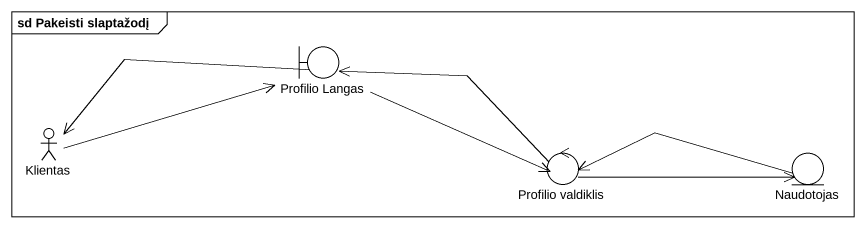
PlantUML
@startuml
mainframe sd Pakeisti slaptažodį
boundary "Profilio Langas" as Profilio_Langas
actor Klientas
control "Profilio valdiklis" as Profilio_valdiklis
entity Naudotojas
Profilio_Langas -left-> Klientas
Profilio_Langas -right-> Profilio_valdiklis
Klientas -right-> Profilio_Langas
Profilio_valdiklis -left-> Profilio_Langas
Profilio_valdiklis -right-> Naudotojas
Naudotojas -left-> Profilio_valdiklis
@enduml
